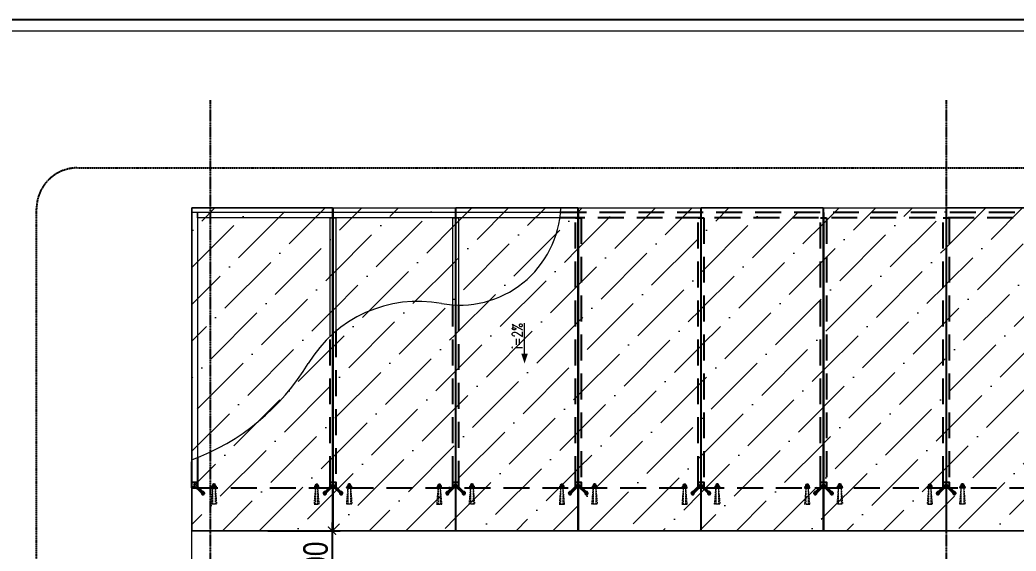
# Model space of a CAD drawing. Extents: x 134921 to 2525442, y -280073 to 23449.
# Drawn here: x 374105 to 386289, y 14709 to 21208 of the extents above; entities that cross this region are included whole.
import ezdxf
from ezdxf.enums import TextEntityAlignment as Align

# ---------------------------------------------------------------- set-up
doc = ezdxf.new("R2010")
doc.units = 0
doc.header["$PDMODE"] = 3
doc.header["$PDSIZE"] = 100
for name, pattern in [('DASH2', [0.375, 0.25, -0.125]), ('DASHED2', [9.525, 6.35, -3.175]), ('X_GRID$0$CENTER', [2, 1.25, -0.25, 0.25, -0.25])]:
    doc.linetypes.add(name, pattern=pattern)
doc.layers.get('0').update_dxf_attribs({"linetype": 'CONTINUOUS'})
doc.layers.get('Defpoints').update_dxf_attribs({"linetype": 'CONTINUOUS'})
for name, color, linetype, lineweight in [('A - Hatch', 251, 'CONTINUOUS', 5), ('a khuat', 5, 'DASHED2', 15), ('a text', 7, 'CONTINUOUS', 5), ('a thiet bi', 146, 'CONTINUOUS', 9), ('A-STAIRS', 7, 'CONTINUOUS', 20), ('KHUNG TEN SD3 - Ariyana$0$0-CON', 7, 'CONTINUOUS', 0), ('Kinh', 5, 'CONTINUOUS', 13), ('TEXT', 7, 'CONTINUOUS', 5)]:
    doc.layers.add(name, color=color, linetype=linetype, lineweight=lineweight)
for name, color, linetype in [('A-OVER', 1, 'DASHED2'), ('chuyen-chi-tiet', 30, 'CONTINUOUS'), ('E-DIM1', 9, 'CONTINUOUS'), ('htch', 8, 'CONTINUOUS'), ('manh', 8, 'CONTINUOUS'), ('Steel', 7, 'CONTINUOUS'), ('X_GRID$0$A-GRID 1', 253, 'X_GRID$0$CENTER')]:
    doc.layers.add(name, color=color, linetype=linetype)
doc.styles.add('dim 1', font='romans.shx', dxfattribs={"width": 0.8})
doc.styles.add('E-TEXT DIM', font='vn_vni.shx', dxfattribs={"width": 0.8})
doc.dimstyles.new('E-DIM1', dxfattribs={"dimtxt": 300, "dimasz": 100, "dimexe": 100, "dimexo": 30, "dimgap": 50, "dimtad": 1, "dimdec": 0, "dimzin": 1, "dimdsep": 46, "dimtxsty": 'E-TEXT DIM', "dimblk": 'ARCHTICK', "dimcen": 2, "dimdle": 100, "dimclrd": 256, "dimclre": 252, "dimclrt": 10, "dimadec": 0, "dimazin": 0, "dimtfac": 1, "dimtdec": 0, "dimtix": 1, "dimtmove": 2, "dimatfit": 3, "dimfxl": 1, "dimtolj": 1, "dimtzin": 1, "dimlwd": -1, "dimlwe": -1, "dimarcsym": 0})
pattern_1 = [(45, (16333.24, 0), (168.3798, 617.3926), [793.75, -158.75, 0, -158.75])]

# ---------------------------------------------------------------- blocks, each defined once
blk = doc.blocks.new('_ArchTick')
at = {"color": 0, "linetype": 'ByBlock', "const_width": 0.15}
blk.add_lwpolyline([(-0.5, -0.5), (0.5, 0.5)], dxfattribs=at)
blk = doc.blocks.new('*D93')
at = {"layer": 'Defpoints', "color": 0, "ltscale": 2, "transparency": 16777216}
for p in [(377108, 14957), (377108, 14157), (377922, 14157)]:
    blk.add_point(p, dxfattribs=at)
at = {"layer": 'E-DIM1', "linetype": 'Continuous', "ltscale": 2, "transparency": 16777216}
blk.add_line((377922, 15057), (377922, 14057), dxfattribs=at)
at = {"layer": 'E-DIM1', "color": 252, "ltscale": 2, "transparency": 16777216}
for p, q in [((377138, 14957), (378022, 14957)), ((377138, 14157), (378022, 14157))]:
    blk.add_line(p, q, dxfattribs=at)
at = {"layer": 'E-DIM1', "ltscale": 2, "transparency": 16777216, "xscale": 100, "yscale": 100, "zscale": 100}
for p, rotation in [((377922, 14957), 90), ((377922, 14157), 270)]:
    blk.add_blockref('_ArchTick', p, dxfattribs=dict(at, rotation=rotation))
at = {"layer": 'E-DIM1', "color": 10, "ltscale": 2, "transparency": 16777216, "insert": (377722, 14557), "char_height": 300, "attachment_point": 5, "rotation": 90, "style": 'E-TEXT DIM'}
blk.add_mtext('\\A1;800', dxfattribs=at)
blk = doc.blocks.new('KHUNG TEN SD3 - Ariyana')
at = {"layer": 'Defpoints', "color": 1}
blk.add_lwpolyline([(527153.769, 1774368.573), (527559.516, 1774368.573), (527559.516, 1774655.494), (527153.769, 1774655.494)], close=True, dxfattribs=at)
at = {"layer": 'KHUNG TEN SD3 - Ariyana$0$0-CON', "const_width": 0.12}
blk.add_lwpolyline([(527162.718, 1774654.536), (527558.558, 1774654.536), (527558.558, 1774369.531), (527162.718, 1774369.531)], close=True, dxfattribs=at)

msp = doc.modelspace()

# ---------------------------------------------------------------- hatches: boundary and pattern name
at = {"layer": 'A - Hatch'}
h = msp.add_hatch(dxfattribs=at)
h.set_pattern_fill('ANSI36', color=8, scale=100)
h.set_pattern_definition(pattern_1)
h.paths.add_polyline_path([(377928.124, 18907.016), (376208.331, 18907.016), (376208.331, 14957.016), (377928.124, 14957.016)])
h = msp.add_hatch(dxfattribs=at)
h.set_pattern_fill('ANSI36', color=8, scale=100)
h.set_pattern_definition(pattern_1)
h.paths.add_polyline_path([(377938.538, 18907.016), (379428.538, 18907.016), (379428.538, 14957.016), (377938.538, 14957.016)])
h = msp.add_hatch(dxfattribs=at)
h.set_pattern_fill('ANSI36', color=8, scale=100)
h.set_pattern_definition(pattern_1)
h.paths.add_polyline_path([(380928.124, 18907.016), (379438.124, 18907.016), (379438.124, 14957.016), (380928.124, 14957.016)])
h = msp.add_hatch(dxfattribs=at)
h.set_pattern_fill('ANSI36', color=8, scale=100)
h.set_pattern_definition(pattern_1)
h.paths.add_polyline_path([(380938.538, 18907.016), (382428.538, 18907.016), (382428.538, 14957.016), (380938.538, 14957.016)])
h = msp.add_hatch(dxfattribs=at)
h.set_pattern_fill('ANSI36', color=8, scale=100)
h.set_pattern_definition(pattern_1)
h.paths.add_polyline_path([(383928.717, 18907.016), (382438.717, 18907.016), (382438.717, 14957.016), (383928.717, 14957.016)])
h = msp.add_hatch(dxfattribs=at)
h.set_pattern_fill('ANSI36', color=8, scale=100)
h.set_pattern_definition(pattern_1)
h.paths.add_polyline_path([(383938.331, 18907.016), (385428.331, 18907.016), (385428.331, 14957.016), (383938.331, 14957.016)])
h = msp.add_hatch(dxfattribs=at)
h.set_pattern_fill('ANSI36', color=8, scale=100)
h.set_pattern_definition(pattern_1)
h.paths.add_polyline_path([(386928.331, 18907.016), (385438.331, 18907.016), (385438.331, 14957.016), (386928.331, 14957.016)])

# ---------------------------------------------------------------- linework, layer by layer
at = {"layer": 'a khuat', "color": 8, "ltscale": 0.2}
for points in [[(376493.331, 15482.016), (376509.969, 15284.716), (376445.992, 15284.716), (376463.331, 15482.016)], [(376493.331, 15482.016), (376493.331, 15284.716), (376463.331, 15284.716), (376463.331, 15482.016)], [(377718.331, 15482.016), (377701.693, 15284.716), (377765.67, 15284.716), (377748.331, 15482.016)], [(377718.331, 15482.016), (377718.331, 15284.716), (377748.331, 15284.716), (377748.331, 15482.016)], [(378148.331, 15482.016), (378164.969, 15284.716), (378100.992, 15284.716), (378118.331, 15482.016)], [(378148.331, 15482.016), (378148.331, 15284.716), (378118.331, 15284.716), (378118.331, 15482.016)], [(379218.331, 15482.016), (379201.693, 15284.716), (379265.67, 15284.716), (379248.331, 15482.016)], [(379218.331, 15482.016), (379218.331, 15284.716), (379248.331, 15284.716), (379248.331, 15482.016)], [(379648.331, 15482.016), (379664.969, 15284.716), (379600.992, 15284.716), (379618.331, 15482.016)], [(379648.331, 15482.016), (379648.331, 15284.716), (379618.331, 15284.716), (379618.331, 15482.016)], [(380718.331, 15482.016), (380701.693, 15284.716), (380765.67, 15284.716), (380748.331, 15482.016)], [(380718.331, 15482.016), (380718.331, 15284.716), (380748.331, 15284.716), (380748.331, 15482.016)], [(381148.331, 15482.016), (381164.969, 15284.716), (381100.992, 15284.716), (381118.331, 15482.016)], [(381148.331, 15482.016), (381148.331, 15284.716), (381118.331, 15284.716), (381118.331, 15482.016)], [(382218.627, 15482.016), (382201.989, 15284.716), (382265.967, 15284.716), (382248.627, 15482.016)], [(382218.627, 15482.016), (382218.627, 15284.716), (382248.627, 15284.716), (382248.627, 15482.016)], [(382648.627, 15482.016), (382665.265, 15284.716), (382601.288, 15284.716), (382618.627, 15482.016)], [(382648.627, 15482.016), (382648.627, 15284.716), (382618.627, 15284.716), (382618.627, 15482.016)], [(383718.524, 15482.016), (383701.886, 15284.716), (383765.863, 15284.716), (383748.524, 15482.016)], [(383718.524, 15482.016), (383718.524, 15284.716), (383748.524, 15284.716), (383748.524, 15482.016)], [(384148.524, 15482.016), (384165.162, 15284.716), (384101.185, 15284.716), (384118.524, 15482.016)], [(384148.524, 15482.016), (384148.524, 15284.716), (384118.524, 15284.716), (384118.524, 15482.016)], [(385218.331, 15482.016), (385201.693, 15284.716), (385265.67, 15284.716), (385248.331, 15482.016)], [(385218.331, 15482.016), (385218.331, 15284.716), (385248.331, 15284.716), (385248.331, 15482.016)], [(385648.331, 15482.016), (385664.969, 15284.716), (385600.992, 15284.716), (385618.331, 15482.016)], [(385648.331, 15482.016), (385648.331, 15284.716), (385618.331, 15284.716), (385618.331, 15482.016)]]:
    msp.add_lwpolyline(points, dxfattribs=at)
at = {"layer": 'a text', "color": 8, "ltscale": 0.01}
msp.add_line((380276.628, 17122.83), (380276.628, 17498.346), dxfattribs=at)
at = {"layer": 'a text', "color": 8, "ltscale": 0.01, "flags": 128}
msp.add_lwpolyline([(380276.628, 17002.83, 0, 80, 0), (380276.628, 17122.83, 80, 80, 0)], format="xyseb", dxfattribs=at)
at = {"layer": 'a thiet bi', "color": 8}
for p, q in [((380719.034, 18907.016), (409658.331, 18907.016)), ((376208.331, 15826.274), (376208.331, 14957.016)), ((376208.331, 14957.016), (409658.331, 14957.016))]:
    msp.add_line(p, q, dxfattribs=at)
for centre, radius, start, end in [((379483.907, 18954.475), 1236.038, 259.5910392, 357.7995063), ((378976.625, 16192.943), 1571.701, 79.5910392, 148.9184405), ((375235.797, 18447.912), 2796.214, 290.353052, 328.9184405)]:
    msp.add_arc(centre, radius, start, end, dxfattribs=at)
at = {"layer": 'A-OVER', "color": 8, "ltscale": 50}
msp.add_line((376208.331, 15482.016), (409658.331, 15482.016), dxfattribs=at)
for points in [[(380716.097, 18857.016), (409588.331, 18857.016), (409588.331, 18787.016), (380708.549, 18787.016)], [(380898.331, 15552.016), (380898.331, 18787.016), (380968.331, 18787.016), (380968.331, 15552.016)], [(382398.331, 15552.016), (382398.331, 18787.016), (382468.331, 18787.016), (382471.302, 15552.016)], [(383898.331, 15552.016), (383898.331, 18787.016), (383968.331, 18787.016), (383970.29, 15552.016)], [(385398.331, 15552.016), (385398.331, 18787.016), (385468.331, 18787.016), (385468.331, 15552.016)], [(379398.331, 15552.016), (379398.331, 17721.403)], [(379468.331, 17718.535), (379468.331, 15552.016)], [(377898.331, 15552.016), (377898.331, 17336.414)], [(377968.331, 17398.591), (377968.331, 15552.016)], [(376278.331, 15853.315), (376278.331, 15552.016)], [(376208.331, 15482.016), (376208.331, 15826.274)]]:
    msp.add_lwpolyline(points, dxfattribs=at)
at = {"layer": 'A-STAIRS', "color": 8, "ltscale": 400}
for points in [[(376208.331, 15826.274), (376208.331, 18857.016), (376278.331, 18857.016), (376278.331, 15853.315)], [(380708.549, 18787.016), (376278.331, 18787.016), (376278.331, 18857.016), (380716.097, 18857.016)], [(377898.331, 17336.414), (377898.331, 18787.016), (377968.331, 18787.016), (377968.331, 17398.591)], [(379398.331, 17721.403), (379398.331, 18787.016), (379468.331, 18787.016), (379468.331, 17718.535)]]:
    msp.add_lwpolyline(points, dxfattribs=at)
at = {"layer": 'chuyen-chi-tiet', "linetype": 'DASH2', "ltscale": 5}
msp.add_lwpolyline([(374808.124, 19397.17), (410590.046, 19397.17, -0.414213562), (411090.046, 18897.17), (411090.046, 6437.394, -0.414213562), (410590.046, 5937.394), (374808.124, 5937.394, -0.414213562), (374308.124, 6437.394), (374308.124, 18897.17, -0.414213562)], format="xyb", close=True, dxfattribs=at)
at = {"layer": 'htch', "color": 8, "ltscale": 50}
for p, q in [((380933.331, 18857.016), (380933.331, 14957.016)), ((382433.627, 18847.578), (382433.627, 14957.016)), ((383933.524, 18851.681), (383933.524, 14957.016)), ((385433.331, 18857.016), (385433.331, 14957.016)), ((379433.331, 17719.472), (379433.331, 14957.016)), ((377933.331, 17368.435), (377933.331, 14957.016))]:
    msp.add_line(p, q, dxfattribs=at)
at = {"layer": 'Kinh', "color": 8}
for points in [[(377928.124, 18907.016), (376208.331, 18907.016), (376208.331, 14957.016), (377928.124, 14957.016)], [(377938.538, 18907.016), (379428.538, 18907.016), (379428.538, 14957.016), (377938.538, 14957.016)], [(380928.124, 18907.016), (379438.124, 18907.016), (379438.124, 14957.016), (380928.124, 14957.016)], [(380938.538, 18907.016), (382428.538, 18907.016), (382428.538, 14957.016), (380938.538, 14957.016)], [(383928.717, 18907.016), (382438.717, 18907.016), (382438.717, 14957.016), (383928.717, 14957.016)], [(383938.331, 18907.016), (385428.331, 18907.016), (385428.331, 14957.016), (383938.331, 14957.016)], [(386928.331, 18907.016), (385438.331, 18907.016), (385438.331, 14957.016), (386928.331, 14957.016)]]:
    msp.add_lwpolyline(points, close=True, dxfattribs=at)
at = {"layer": 'Steel', "color": 8}
for p, q in [((376243.331, 15531.158), (376229.189, 15517.016)), ((376229.189, 15517.016), (376330.386, 15415.819)), ((376243.331, 15531.158), (376344.528, 15429.961)), ((377933.331, 15531.158), (377832.134, 15429.961)), ((377933.331, 15502.874), (377846.276, 15415.819)), ((377933.331, 15531.158), (378034.528, 15429.961)), ((377933.331, 15502.874), (378020.386, 15415.819)), ((379433.331, 15531.158), (379332.134, 15429.961)), ((379433.331, 15502.874), (379346.276, 15415.819)), ((379433.331, 15531.158), (379534.528, 15429.961)), ((379433.331, 15502.874), (379520.386, 15415.819)), ((380933.331, 15531.158), (380832.134, 15429.961)), ((380933.331, 15502.874), (380846.276, 15415.819)), ((380933.331, 15531.158), (381034.528, 15429.961)), ((380933.331, 15502.874), (381020.386, 15415.819)), ((382433.627, 15531.158), (382332.43, 15429.961)), ((382433.627, 15502.874), (382346.572, 15415.819)), ((382433.627, 15531.158), (382534.825, 15429.961)), ((382433.627, 15502.874), (382520.683, 15415.819)), ((383933.524, 15531.158), (383832.327, 15429.961)), ((383933.524, 15502.874), (383846.469, 15415.819)), ((383933.524, 15531.158), (384034.721, 15429.961)), ((383933.524, 15502.874), (384020.579, 15415.819)), ((385433.331, 15531.158), (385332.134, 15429.961)), ((385433.331, 15502.874), (385346.276, 15415.819)), ((385433.331, 15531.158), (385534.528, 15429.961)), ((385433.331, 15502.874), (385520.386, 15415.819))]:
    msp.add_line(p, q, dxfattribs=at)
at = {"layer": 'Steel', "color": 8, "ltscale": 0.2}
for p, q in [((376455.023, 15486.173), (376501.639, 15486.173)), ((377756.639, 15486.173), (377710.023, 15486.173)), ((378110.023, 15486.173), (378156.639, 15486.173)), ((379256.639, 15486.173), (379210.023, 15486.173)), ((379610.023, 15486.173), (379656.639, 15486.173)), ((380756.639, 15486.173), (380710.023, 15486.173)), ((381110.023, 15486.173), (381156.639, 15486.173)), ((382256.936, 15486.173), (382210.319, 15486.173)), ((382610.319, 15486.173), (382656.936, 15486.173)), ((383756.832, 15486.173), (383710.216, 15486.173)), ((384110.216, 15486.173), (384156.832, 15486.173)), ((385256.639, 15486.173), (385210.023, 15486.173)), ((385610.023, 15486.173), (385656.639, 15486.173))]:
    msp.add_line(p, q, dxfattribs=at)
at = {"layer": 'Steel', "color": 8}
for points in [[(376264.189, 15482.016), (376208.331, 15482.016), (376208.331, 15552.016), (376278.331, 15552.016), (376278.331, 15496.158)], [(377898.331, 15496.158), (377898.331, 15552.016), (377968.331, 15552.016), (377968.331, 15496.158)], [(377954.189, 15482.016), (377912.473, 15482.016)], [(379398.331, 15496.158), (379398.331, 15552.016), (379468.331, 15552.016), (379468.331, 15496.158)], [(379454.189, 15482.016), (379412.473, 15482.016)], [(380898.331, 15496.158), (380898.331, 15552.016), (380968.331, 15552.016), (380968.331, 15496.158)], [(380954.189, 15482.016), (380912.473, 15482.016)], [(382398.627, 15496.158), (382398.627, 15552.016), (382468.627, 15552.016), (382468.627, 15496.158)], [(382454.485, 15482.016), (382412.769, 15482.016)], [(383898.524, 15496.158), (383898.524, 15552.016), (383968.524, 15552.016), (383968.524, 15496.158)], [(383954.382, 15482.016), (383912.666, 15482.016)], [(385398.331, 15496.158), (385398.331, 15552.016), (385468.331, 15552.016), (385468.331, 15496.158)], [(385454.189, 15482.016), (385412.473, 15482.016)]]:
    msp.add_lwpolyline(points, dxfattribs=at)
at = {"layer": 'Steel', "color": 8, "ltscale": 0.2}
for points in [[(376506.755, 15486.173), (376506.755, 15482.016), (376449.908, 15482.016), (376449.908, 15486.173)], [(376501.639, 15501.412), (376501.639, 15486.173), (376455.023, 15486.173), (376455.023, 15501.412)], [(377704.908, 15486.173), (377704.908, 15482.016), (377761.755, 15482.016), (377761.755, 15486.173)], [(377710.023, 15501.412), (377710.023, 15486.173), (377756.639, 15486.173), (377756.639, 15501.412)], [(378161.755, 15486.173), (378161.755, 15482.016), (378104.908, 15482.016), (378104.908, 15486.173)], [(378156.639, 15501.412), (378156.639, 15486.173), (378110.023, 15486.173), (378110.023, 15501.412)], [(379204.908, 15486.173), (379204.908, 15482.016), (379261.755, 15482.016), (379261.755, 15486.173)], [(379210.023, 15501.412), (379210.023, 15486.173), (379256.639, 15486.173), (379256.639, 15501.412)], [(379661.755, 15486.173), (379661.755, 15482.016), (379604.908, 15482.016), (379604.908, 15486.173)], [(379656.639, 15501.412), (379656.639, 15486.173), (379610.023, 15486.173), (379610.023, 15501.412)], [(380704.908, 15486.173), (380704.908, 15482.016), (380761.755, 15482.016), (380761.755, 15486.173)], [(380710.023, 15501.412), (380710.023, 15486.173), (380756.639, 15486.173), (380756.639, 15501.412)], [(381161.755, 15486.173), (381161.755, 15482.016), (381104.908, 15482.016), (381104.908, 15486.173)], [(381156.639, 15501.412), (381156.639, 15486.173), (381110.023, 15486.173), (381110.023, 15501.412)], [(382205.204, 15486.173), (382205.204, 15482.016), (382262.051, 15482.016), (382262.051, 15486.173)], [(382210.319, 15501.412), (382210.319, 15486.173), (382256.936, 15486.173), (382256.936, 15501.412)], [(382662.051, 15486.173), (382662.051, 15482.016), (382605.204, 15482.016), (382605.204, 15486.173)], [(382656.936, 15501.412), (382656.936, 15486.173), (382610.319, 15486.173), (382610.319, 15501.412)], [(383705.1, 15486.173), (383705.1, 15482.016), (383761.948, 15482.016), (383761.948, 15486.173)], [(383710.216, 15501.412), (383710.216, 15486.173), (383756.832, 15486.173), (383756.832, 15501.412)], [(384161.948, 15486.173), (384161.948, 15482.016), (384105.1, 15482.016), (384105.1, 15486.173)], [(384156.832, 15501.412), (384156.832, 15486.173), (384110.216, 15486.173), (384110.216, 15501.412)], [(385204.908, 15486.173), (385204.908, 15482.016), (385261.755, 15482.016), (385261.755, 15486.173)], [(385210.023, 15501.412), (385210.023, 15486.173), (385256.639, 15486.173), (385256.639, 15501.412)], [(385661.755, 15486.173), (385661.755, 15482.016), (385604.908, 15482.016), (385604.908, 15486.173)], [(385656.639, 15501.412), (385656.639, 15486.173), (385610.023, 15486.173), (385610.023, 15501.412)]]:
    msp.add_lwpolyline(points, close=True, dxfattribs=at)
for points in [[(376485.355, 15526.261), (376471.307, 15526.261), (376463.331, 15513.412), (376463.331, 15501.412)], [(376493.331, 15513.412), (376463.331, 15513.412)], [(376463.331, 15507.412), (376493.331, 15513.412)], [(376493.331, 15507.412), (376463.331, 15507.412)], [(376463.331, 15501.412), (376493.331, 15507.412)], [(376493.331, 15501.412), (376463.331, 15501.412)], [(376470.215, 15496.008), (376470.215, 15486.173)], [(376493.331, 15513.412), (376485.355, 15526.261)], [(376486.651, 15496.008), (376486.651, 15486.173)], [(376493.331, 15513.412), (376493.331, 15501.412)], [(377718.331, 15513.412), (377726.307, 15526.261)], [(377718.331, 15513.412), (377718.331, 15501.412)], [(377718.331, 15513.412), (377748.331, 15513.412)], [(377748.331, 15507.412), (377718.331, 15513.412)], [(377718.331, 15507.412), (377748.331, 15507.412)], [(377748.331, 15501.412), (377718.331, 15507.412)], [(377718.331, 15501.412), (377748.331, 15501.412)], [(377725.011, 15496.008), (377725.011, 15486.173)], [(377726.307, 15526.261), (377740.355, 15526.261), (377748.331, 15513.412), (377748.331, 15501.412)], [(377741.448, 15496.008), (377741.448, 15486.173)], [(378140.355, 15526.261), (378126.307, 15526.261), (378118.331, 15513.412), (378118.331, 15501.412)], [(378148.331, 15513.412), (378118.331, 15513.412)], [(378118.331, 15507.412), (378148.331, 15513.412)], [(378148.331, 15507.412), (378118.331, 15507.412)], [(378118.331, 15501.412), (378148.331, 15507.412)], [(378148.331, 15501.412), (378118.331, 15501.412)], [(378125.215, 15496.008), (378125.215, 15486.173)], [(378148.331, 15513.412), (378140.355, 15526.261)], [(378141.651, 15496.008), (378141.651, 15486.173)], [(378148.331, 15513.412), (378148.331, 15501.412)], [(379218.331, 15513.412), (379226.307, 15526.261)], [(379218.331, 15513.412), (379218.331, 15501.412)], [(379218.331, 15513.412), (379248.331, 15513.412)], [(379248.331, 15507.412), (379218.331, 15513.412)], [(379218.331, 15507.412), (379248.331, 15507.412)], [(379248.331, 15501.412), (379218.331, 15507.412)], [(379218.331, 15501.412), (379248.331, 15501.412)], [(379225.011, 15496.008), (379225.011, 15486.173)], [(379226.307, 15526.261), (379240.355, 15526.261), (379248.331, 15513.412), (379248.331, 15501.412)], [(379241.448, 15496.008), (379241.448, 15486.173)], [(379640.355, 15526.261), (379626.307, 15526.261), (379618.331, 15513.412), (379618.331, 15501.412)], [(379648.331, 15513.412), (379618.331, 15513.412)], [(379618.331, 15507.412), (379648.331, 15513.412)], [(379648.331, 15507.412), (379618.331, 15507.412)], [(379618.331, 15501.412), (379648.331, 15507.412)], [(379648.331, 15501.412), (379618.331, 15501.412)], [(379625.215, 15496.008), (379625.215, 15486.173)], [(379648.331, 15513.412), (379640.355, 15526.261)], [(379641.651, 15496.008), (379641.651, 15486.173)], [(379648.331, 15513.412), (379648.331, 15501.412)], [(380718.331, 15513.412), (380726.307, 15526.261)], [(380718.331, 15513.412), (380718.331, 15501.412)], [(380718.331, 15513.412), (380748.331, 15513.412)], [(380748.331, 15507.412), (380718.331, 15513.412)], [(380718.331, 15507.412), (380748.331, 15507.412)], [(380748.331, 15501.412), (380718.331, 15507.412)], [(380718.331, 15501.412), (380748.331, 15501.412)], [(380725.011, 15496.008), (380725.011, 15486.173)], [(380726.307, 15526.261), (380740.355, 15526.261), (380748.331, 15513.412), (380748.331, 15501.412)], [(380741.448, 15496.008), (380741.448, 15486.173)], [(381140.355, 15526.261), (381126.307, 15526.261), (381118.331, 15513.412), (381118.331, 15501.412)], [(381148.331, 15513.412), (381118.331, 15513.412)], [(381118.331, 15507.412), (381148.331, 15513.412)], [(381148.331, 15507.412), (381118.331, 15507.412)], [(381118.331, 15501.412), (381148.331, 15507.412)], [(381148.331, 15501.412), (381118.331, 15501.412)], [(381125.215, 15496.008), (381125.215, 15486.173)], [(381148.331, 15513.412), (381140.355, 15526.261)], [(381141.651, 15496.008), (381141.651, 15486.173)], [(381148.331, 15513.412), (381148.331, 15501.412)], [(382218.627, 15513.412), (382226.603, 15526.261)], [(382218.627, 15513.412), (382218.627, 15501.412)], [(382218.627, 15513.412), (382248.627, 15513.412)], [(382248.627, 15507.412), (382218.627, 15513.412)], [(382218.627, 15507.412), (382248.627, 15507.412)], [(382248.627, 15501.412), (382218.627, 15507.412)], [(382218.627, 15501.412), (382248.627, 15501.412)], [(382225.308, 15496.008), (382225.308, 15486.173)], [(382226.603, 15526.261), (382240.651, 15526.261), (382248.627, 15513.412), (382248.627, 15501.412)], [(382241.744, 15496.008), (382241.744, 15486.173)], [(382640.651, 15526.261), (382626.603, 15526.261), (382618.627, 15513.412), (382618.627, 15501.412)], [(382648.627, 15513.412), (382618.627, 15513.412)], [(382618.627, 15507.412), (382648.627, 15513.412)], [(382648.627, 15507.412), (382618.627, 15507.412)], [(382618.627, 15501.412), (382648.627, 15507.412)], [(382648.627, 15501.412), (382618.627, 15501.412)], [(382625.511, 15496.008), (382625.511, 15486.173)], [(382648.627, 15513.412), (382640.651, 15526.261)], [(382641.947, 15496.008), (382641.947, 15486.173)], [(382648.627, 15513.412), (382648.627, 15501.412)], [(383718.524, 15513.412), (383726.5, 15526.261)], [(383718.524, 15513.412), (383718.524, 15501.412)], [(383718.524, 15513.412), (383748.524, 15513.412)], [(383748.524, 15507.412), (383718.524, 15513.412)], [(383718.524, 15507.412), (383748.524, 15507.412)], [(383748.524, 15501.412), (383718.524, 15507.412)], [(383718.524, 15501.412), (383748.524, 15501.412)], [(383725.204, 15496.008), (383725.204, 15486.173)], [(383726.5, 15526.261), (383740.548, 15526.261), (383748.524, 15513.412), (383748.524, 15501.412)], [(383741.64, 15496.008), (383741.64, 15486.173)], [(384140.548, 15526.261), (384126.5, 15526.261), (384118.524, 15513.412), (384118.524, 15501.412)], [(384148.524, 15513.412), (384118.524, 15513.412)], [(384118.524, 15507.412), (384148.524, 15513.412)], [(384148.524, 15507.412), (384118.524, 15507.412)], [(384118.524, 15501.412), (384148.524, 15507.412)], [(384148.524, 15501.412), (384118.524, 15501.412)], [(384125.408, 15496.008), (384125.408, 15486.173)], [(384148.524, 15513.412), (384140.548, 15526.261)], [(384141.844, 15496.008), (384141.844, 15486.173)], [(384148.524, 15513.412), (384148.524, 15501.412)], [(385218.331, 15513.412), (385226.307, 15526.261)], [(385218.331, 15513.412), (385218.331, 15501.412)], [(385218.331, 15513.412), (385248.331, 15513.412)], [(385248.331, 15507.412), (385218.331, 15513.412)], [(385218.331, 15507.412), (385248.331, 15507.412)], [(385248.331, 15501.412), (385218.331, 15507.412)], [(385218.331, 15501.412), (385248.331, 15501.412)], [(385225.011, 15496.008), (385225.011, 15486.173)], [(385226.307, 15526.261), (385240.355, 15526.261), (385248.331, 15513.412), (385248.331, 15501.412)], [(385241.448, 15496.008), (385241.448, 15486.173)], [(385640.355, 15526.261), (385626.307, 15526.261), (385618.331, 15513.412), (385618.331, 15501.412)], [(385648.331, 15513.412), (385618.331, 15513.412)], [(385618.331, 15507.412), (385648.331, 15513.412)], [(385648.331, 15507.412), (385618.331, 15507.412)], [(385618.331, 15501.412), (385648.331, 15507.412)], [(385648.331, 15501.412), (385618.331, 15501.412)], [(385625.215, 15496.008), (385625.215, 15486.173)], [(385648.331, 15513.412), (385640.355, 15526.261)], [(385641.651, 15496.008), (385641.651, 15486.173)], [(385648.331, 15513.412), (385648.331, 15501.412)]]:
    msp.add_lwpolyline(points, dxfattribs=at)
for centre in [(376343.331, 15417.016), (377833.331, 15417.016), (378033.331, 15417.016), (379333.331, 15417.016), (379533.331, 15417.016), (380833.331, 15417.016), (381033.331, 15417.016), (382333.627, 15417.016), (382533.627, 15417.016), (383833.524, 15417.016), (384033.524, 15417.016), (385333.331, 15417.016), (385533.331, 15417.016)]:
    msp.add_circle(centre, 13, dxfattribs=at)
for centre, radius, start, end in [((376460.254, 15496.178), 5.234, 90.3312693, 181.8650093), ((376464.811, 15496.008), 5.404, 360, 90), ((376475.618, 15496.008), 5.404, 90, 180), ((376481.247, 15496.008), 5.404, 360, 90), ((376491.844, 15496.215), 5.197, 89.0534894, 182.2855808), ((376496.58, 15496.342), 5.07, 356.2189566, 89.3043421), ((377715.082, 15496.342), 5.07, 90.6956579, 183.7810434), ((377719.818, 15496.215), 5.197, 357.7144192, 90.9465106), ((377730.415, 15496.008), 5.404, 90, 180), ((377736.044, 15496.008), 5.404, 0, 90), ((377746.851, 15496.008), 5.404, 90, 180), ((377751.408, 15496.178), 5.234, 358.1349907, 89.6687307), ((378115.254, 15496.178), 5.234, 90.3312693, 181.8650093), ((378119.811, 15496.008), 5.404, 360, 90), ((378130.618, 15496.008), 5.404, 90, 180), ((378136.247, 15496.008), 5.404, 360, 90), ((378146.844, 15496.215), 5.197, 89.0534894, 182.2855808), ((378151.58, 15496.342), 5.07, 356.2189566, 89.3043421), ((379215.082, 15496.342), 5.07, 90.6956579, 183.7810434), ((379219.818, 15496.215), 5.197, 357.7144192, 90.9465106), ((379230.415, 15496.008), 5.404, 90, 180), ((379236.044, 15496.008), 5.404, 0, 90), ((379246.851, 15496.008), 5.404, 90, 180), ((379251.408, 15496.178), 5.234, 358.1349907, 89.6687307), ((379615.254, 15496.178), 5.234, 90.3312693, 181.8650093), ((379619.811, 15496.008), 5.404, 360, 90), ((379630.618, 15496.008), 5.404, 90, 180), ((379636.247, 15496.008), 5.404, 360, 90), ((379646.844, 15496.215), 5.197, 89.0534894, 182.2855808), ((379651.58, 15496.342), 5.07, 356.2189566, 89.3043421), ((380715.082, 15496.342), 5.07, 90.6956579, 183.7810434), ((380719.818, 15496.215), 5.197, 357.7144192, 90.9465106), ((380730.415, 15496.008), 5.404, 90, 180), ((380736.044, 15496.008), 5.404, 0, 90), ((380746.851, 15496.008), 5.404, 90, 180), ((380751.408, 15496.178), 5.234, 358.1349907, 89.6687307), ((381115.254, 15496.178), 5.234, 90.3312693, 181.8650093), ((381119.811, 15496.008), 5.404, 360, 90), ((381130.618, 15496.008), 5.404, 90, 180), ((381136.247, 15496.008), 5.404, 360, 90), ((381146.844, 15496.215), 5.197, 89.0534894, 182.2855808), ((381151.58, 15496.342), 5.07, 356.2189566, 89.3043421), ((382215.378, 15496.342), 5.07, 90.6956579, 183.7810434), ((382220.114, 15496.215), 5.197, 357.7144192, 90.9465106), ((382230.711, 15496.008), 5.404, 90, 180), ((382236.34, 15496.008), 5.404, 0, 90), ((382247.148, 15496.008), 5.404, 90, 180), ((382251.705, 15496.178), 5.234, 358.1349907, 89.6687307), ((382615.55, 15496.178), 5.234, 90.3312693, 181.8650093), ((382620.107, 15496.008), 5.404, 360, 90), ((382630.915, 15496.008), 5.404, 90, 180), ((382636.543, 15496.008), 5.404, 360, 90), ((382647.14, 15496.215), 5.197, 89.0534894, 182.2855808), ((382651.877, 15496.342), 5.07, 356.2189566, 89.3043421), ((383715.275, 15496.342), 5.07, 90.6956579, 183.7810434), ((383720.011, 15496.215), 5.197, 357.7144192, 90.9465106), ((383730.608, 15496.008), 5.404, 90, 180), ((383736.237, 15496.008), 5.404, 0, 90), ((383747.044, 15496.008), 5.404, 90, 180), ((383751.601, 15496.178), 5.234, 358.1349907, 89.6687307), ((384115.447, 15496.178), 5.234, 90.3312693, 181.8650093), ((384120.004, 15496.008), 5.404, 360, 90), ((384130.811, 15496.008), 5.404, 90, 180), ((384136.44, 15496.008), 5.404, 360, 90), ((384147.037, 15496.215), 5.197, 89.0534894, 182.2855808), ((384151.773, 15496.342), 5.07, 356.2189566, 89.3043421), ((385215.082, 15496.342), 5.07, 90.6956579, 183.7810434), ((385219.818, 15496.215), 5.197, 357.7144192, 90.9465106), ((385230.415, 15496.008), 5.404, 90, 180), ((385236.044, 15496.008), 5.404, 0, 90), ((385246.851, 15496.008), 5.404, 90, 180), ((385251.408, 15496.178), 5.234, 358.1349907, 89.6687307), ((385615.254, 15496.178), 5.234, 90.3312693, 181.8650093), ((385619.811, 15496.008), 5.404, 360, 90), ((385630.618, 15496.008), 5.404, 90, 180), ((385636.247, 15496.008), 5.404, 360, 90), ((385646.844, 15496.215), 5.197, 89.0534894, 182.2855808), ((385651.58, 15496.342), 5.07, 356.2189566, 89.3043421), ((376343.331, 15417.016), 17, 171.0318791, 98.9681209), ((377833.331, 15417.016), 17, 81.0318791, 8.9681209), ((378033.331, 15417.016), 17, 171.0318791, 98.9681209), ((379333.331, 15417.016), 17, 81.0318791, 8.9681209), ((379533.331, 15417.016), 17, 171.0318791, 98.9681209), ((380833.331, 15417.016), 17, 81.0318791, 8.9681209), ((381033.331, 15417.016), 17, 171.0318791, 98.9681209), ((382333.627, 15417.016), 17, 81.0318791, 8.9681209), ((382533.627, 15417.016), 17, 171.0318791, 98.9681209), ((383833.524, 15417.016), 17, 81.0318791, 8.9681209), ((384033.524, 15417.016), 17, 171.0318791, 98.9681209), ((385333.331, 15417.016), 17, 81.0318791, 8.9681209), ((385533.331, 15417.016), 17, 171.0318791, 98.9681209)]:
    msp.add_arc(centre, radius, start, end, dxfattribs=at)
at = {"layer": 'TEXT', "ltscale": 400}
msp.add_line((376208.331, 7832.016), (376208.331, 14957.016), dxfattribs=at)
at = {"layer": 'TEXT'}
msp.add_lwpolyline([(376208.331, 14957.016), (376208.331, 18907.016), (409658.331, 18907.016), (409658.331, 14957.016)], dxfattribs=at)
at = {"layer": 'TEXT', "ltscale": 400}
msp.add_lwpolyline([(409658.331, 11282.016), (409658.331, 14957.016), (376208.331, 14957.016)], dxfattribs=at)
at = {"layer": 'X_GRID$0$A-GRID 1', "ltscale": 10}
for p, q in [((376433.331, 20224.377), (376433.331, 4741.145)), ((385433.331, 20224.377), (385433.331, 4741.145))]:
    msp.add_line(p, q, dxfattribs=at)

# ---------------------------------------------------------------- block references
at = {"layer": 'manh', "xscale": 141.2015414816, "yscale": 141.2015414816, "zscale": 141.2015414816}
msp.add_blockref('KHUNG TEN SD3 - Ariyana', (-74068995.912, -250562883.819), dxfattribs=at)

# ---------------------------------------------------------------- texts
at = {"layer": 'a text', "color": 8, "style": 'dim 1', "width": 0.75}
msp.add_text('i=2%%%', height=125, rotation=90, dxfattribs=at).set_placement((380251.628, 17498.346), align=Align.RIGHT)

# ---------------------------------------------------------------- dimensions: what is measured, and where the dimension line sits
at = {"layer": 'E-DIM1', "ltscale": 2}
dim = msp.add_linear_dim(base=(377921.885, 14157.016), p1=(377108.247, 14957.016), p2=(377108.247, 14157.016), angle=90, dimstyle='E-DIM1', dxfattribs=at)
dim.commit()
dim.dimension.update_dxf_attribs({"geometry": '*D93', "text_midpoint": (377721.885, 14557.016)})

doc.saveas('drawing.dxf')
